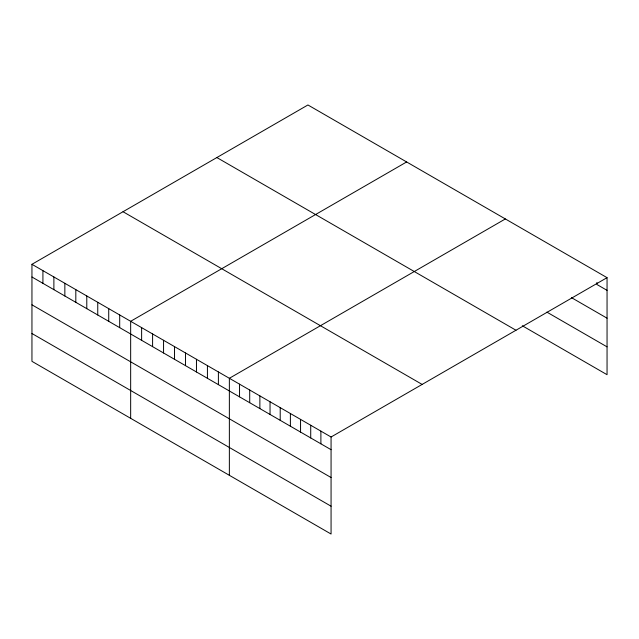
<?xml version="1.0" encoding="UTF-8"?>
<svg xmlns="http://www.w3.org/2000/svg" width="639" height="639" viewBox="0 0 639 639"><rect width="100%" height="100%" fill="white"/><g stroke="black" fill="none" stroke-linecap="round" stroke-linejoin="round"><path stroke-width="0.96" d="M31.95 264.306L331.066 437.004L331.066 534.028L31.95 361.339L31.95 264.306L307.934 104.972L607.05 277.661L607.05 374.694L522.303 325.762M406.644 161.955L130.66 321.297L130.66 418.329M505.353 218.945L229.361 378.288L229.361 475.312M331.066 437.004L607.05 277.661M607.05 290.346L596.882 284.475L596.882 282.526M571.458 297.63L607.05 318.182M546.88 312.12L607.05 346.857M216.861 157.553L515.977 330.243M123.023 211.725L422.139 384.422M31.95 276.999L331.066 449.688M31.95 304.827L331.066 477.525M31.95 333.51L331.066 506.2M320.89 431.125L320.89 443.817M310.722 425.254L310.722 437.947M300.554 419.384L300.554 432.076M290.386 413.513L290.386 426.205M280.209 407.642L280.209 420.334M270.041 401.771L270.041 414.463M259.873 395.9L259.873 408.585M249.705 390.03L249.705 402.714M239.537 384.159L239.537 396.843M218.394 371.954L218.394 384.646M207.427 365.62L207.427 378.312M196.461 359.286L196.461 371.978M185.494 352.96L185.494 365.644M174.527 346.626L174.527 359.318M163.56 340.291L163.56 352.984M152.593 333.965L152.593 346.65M141.626 327.631L141.626 340.315M119.693 314.963L119.693 327.655M108.726 308.637L108.726 321.321M97.751 302.303L97.751 314.987M86.784 295.969L86.784 308.661M75.817 289.635L75.817 302.327M64.851 283.309L64.851 295.993M53.884 276.975L53.884 289.659M42.917 270.64L42.917 283.333"/></g></svg>
